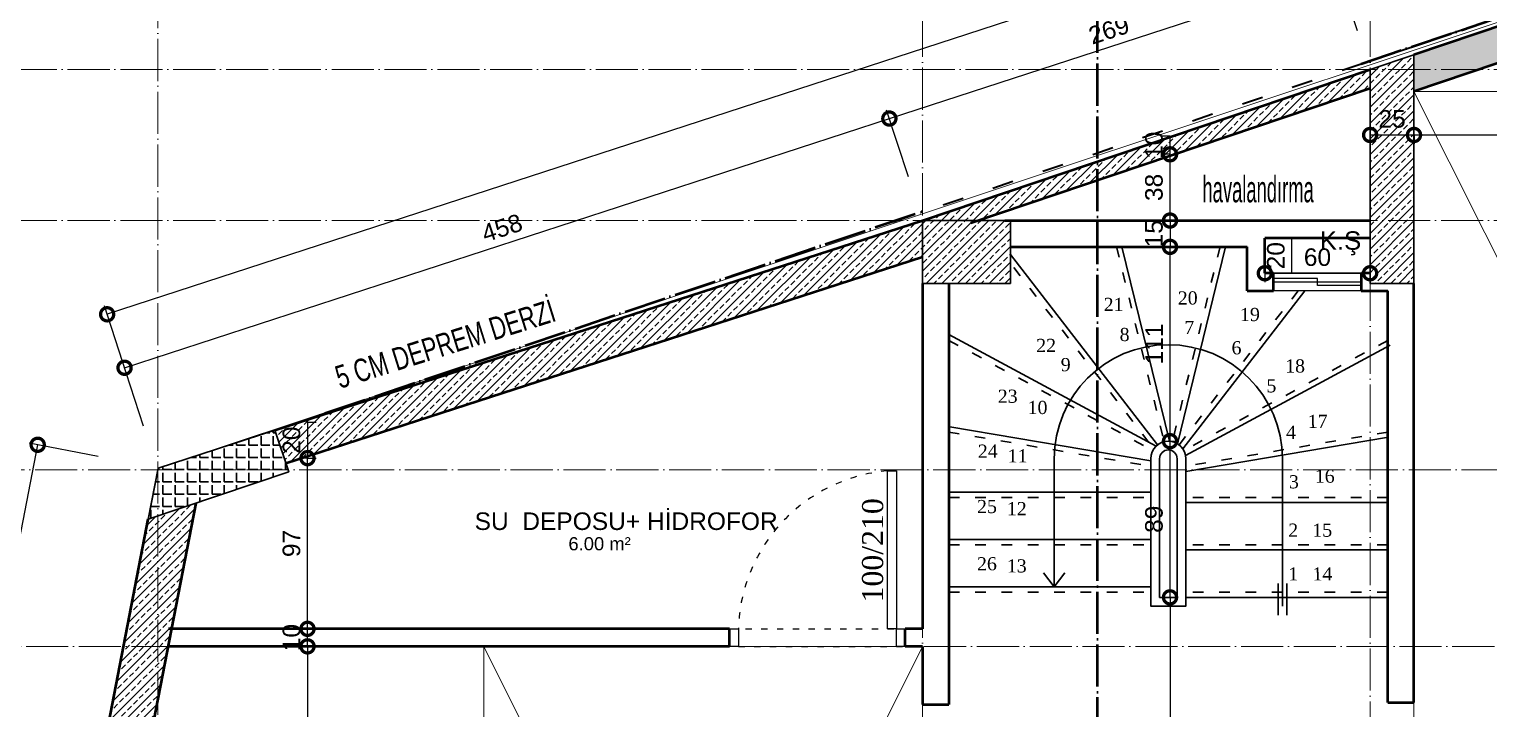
# Model space of a CAD drawing. Header units: millimetres. Extents: x 7519 to 33116, y -1769 to 3101.
# Drawn here: x 14225 to 15057, y 2253 to 2640 of the extents above; entities that cross this region are included whole.
import ezdxf
from ezdxf.enums import TextEntityAlignment as Align

# ---------------------------------------------------------------- set-up
doc = ezdxf.new("R2010")
doc.units = ezdxf.units.MM
doc.linetypes.add('ACAD_ISO03W100', pattern=[30, 12, -18])
doc.linetypes.add('ACAD_ISO04W100', pattern=[30, 24, -3, 0, -3])
for name, color, linetype, lineweight in [('duvar', 145, 'Continuous', 53), ('iç ölçü x', 20, 'Continuous', 9), ('KAPI', 42, 'Continuous', 25), ('kesit', 50, 'Continuous', 50), ('kolon', 1, 'Continuous', 30), ('KÜTÜPHANE', 34, 'Continuous', 30), ('t tarama', 250, 'Continuous', 18), ('tarama', 157, 'Continuous', 15), ('çizgi', 234, 'Continuous', 9)]:
    doc.layers.add(name, color=color, linetype=linetype, lineweight=lineweight)
for name, color, linetype in [('kapı pen', 4, 'Continuous'), ('PENC3', 24, 'Continuous'), ('yazı', 253, 'Continuous')]:
    doc.layers.add(name, color=color, linetype=linetype)
doc.styles.add('ARIAL', font='arial.ttf', dxfattribs={"height": 10})
doc.styles.add('emre', font='times.ttf')
doc.styles.get("Standard").update_dxf_attribs({"font": 'arial.ttf'})
doc.styles.add('TÜRKÇE', font='times.ttf')
doc.dimstyles.new('KESİT', dxfattribs={"dimscale": 0, "dimtxt": 10, "dimasz": 15, "dimexe": 5, "dimexo": 5, "dimgap": 4, "dimtad": 1, "dimdec": 0, "dimdsep": 46, "dimtxsty": 'ARIAL', "dimblk": 'DOTSMALL', "dimcen": -2, "dimclrd": 256, "dimclre": 8, "dimclrt": 4, "dimadec": 0, "dimazin": 0, "dimtfac": 0.533333, "dimtdec": 0, "dimtix": 1, "dimtmove": 2, "dimatfit": 3, "dimldrblk": 'DOTSMALL', "dimfxl": 35, "dimfxlon": 1, "dimtolj": 1, "dimarcsym": 0})
pattern_1 = [(45, (-20204.8364, 0), (-4.4901281, 4.4901281), []), (45, (-20200.346, 0), (-4.4901281, 4.4901281), [3.175, -1.5875])]

# ---------------------------------------------------------------- blocks, each defined once
blk = doc.blocks.new('*D174')
at = {"layer": 'Defpoints', "color": 0, "transparency": 16777216}
for p in [(14378.92, 2415.91), (14379.8, 2395.43), (14383.42, 2395.43)]:
    blk.add_point(p, dxfattribs=at)
at = {"layer": 'iç ölçü x', "color": 8, "lineweight": -2, "transparency": 16777216}
for p, q in [((14383.42, 2415.91), (14388.42, 2415.91)), ((14383.42, 2395.43), (14388.42, 2395.43))]:
    blk.add_line(p, q, dxfattribs=at)
at = {"layer": 'iç ölçü x', "lineweight": -2, "transparency": 16777216}
blk.add_line((14383.42, 2415.91), (14383.42, 2395.43), dxfattribs=at)
at = {"layer": 'iç ölçü x', "color": 4, "transparency": 16777216, "insert": (14374.32, 2405.67), "char_height": 10, "attachment_point": 5, "rotation": 90, "style": 'ARIAL'}
blk.add_mtext('\\A1;20', dxfattribs=at)
blk = doc.blocks.new('_DotSmall')
at = {"color": 0, "linetype": 'ByBlock', "const_width": 0.5}
blk.add_lwpolyline([(-0.0625, 0, 1), (0.0625, 0, 1)], format="xyb", close=True, dxfattribs=at)
blk = doc.blocks.new('*D175')
at = {"layer": 'Defpoints', "color": 0, "transparency": 16777216}
for p in [(14380.24, 2288.15), (14383.42, 1413.7), (14383.77, 1413.7)]:
    blk.add_point(p, dxfattribs=at)
at = {"layer": 'iç ölçü x', "color": 8, "lineweight": -2, "transparency": 16777216}
for p, q in [((14383.42, 2288.15), (14388.42, 2288.15)), ((14383.42, 1413.7), (14378.42, 1413.7))]:
    blk.add_line(p, q, dxfattribs=at)
at = {"layer": 'iç ölçü x', "lineweight": -2, "transparency": 16777216}
blk.add_line((14383.42, 2288.15), (14383.42, 1413.7), dxfattribs=at)
at = {"layer": 'iç ölçü x', "lineweight": -2, "transparency": 16777216, "xscale": 15, "yscale": 15, "zscale": 15}
for p, rotation in [((14383.42, 2288.15), 90), ((14383.42, 1413.7), 270)]:
    blk.add_blockref('_DotSmall', p, dxfattribs=dict(at, rotation=rotation))
at = {"layer": 'iç ölçü x', "color": 4, "transparency": 16777216, "insert": (14374.32, 1850.92), "char_height": 10, "attachment_point": 5, "rotation": 90, "style": 'ARIAL'}
blk.add_mtext('\\A1;874', dxfattribs=at)
blk = doc.blocks.new('*D179')
at = {"layer": 'Defpoints', "color": 0, "transparency": 16777216}
for p in [(14877.72, 2530.83), (14874.88, 2515.85), (14877.72, 2515.85)]:
    blk.add_point(p, dxfattribs=at)
at = {"layer": 'iç ölçü x', "color": 8, "lineweight": -2, "transparency": 16777216}
for p, q in [((14874.88, 2530.83), (14869.88, 2530.83)), ((14874.88, 2515.85), (14869.88, 2515.85))]:
    blk.add_line(p, q, dxfattribs=at)
at = {"layer": 'iç ölçü x', "lineweight": -2, "transparency": 16777216}
blk.add_line((14874.88, 2530.83), (14874.88, 2515.85), dxfattribs=at)
at = {"layer": 'iç ölçü x', "color": 4, "transparency": 16777216, "insert": (14865.77, 2523.34), "char_height": 10, "attachment_point": 5, "rotation": 90, "style": 'ARIAL'}
blk.add_mtext('\\A1;15', dxfattribs=at)
blk = doc.blocks.new('*D180')
at = {"layer": 'Defpoints', "color": 0, "transparency": 16777216}
for p in [(14876.17, 2316.08), (14874.88, 2145.08), (14874.88, 2145.08)]:
    blk.add_point(p, dxfattribs=at)
at = {"layer": 'iç ölçü x', "color": 8, "lineweight": -2, "transparency": 16777216}
for p, q in [((14874.88, 2316.08), (14869.88, 2316.08)), ((14874.88, 2145.08), (14869.88, 2145.08))]:
    blk.add_line(p, q, dxfattribs=at)
at = {"layer": 'iç ölçü x', "lineweight": -2, "transparency": 16777216}
blk.add_line((14874.88, 2316.08), (14874.88, 2145.08), dxfattribs=at)
at = {"layer": 'iç ölçü x', "lineweight": -2, "transparency": 16777216, "xscale": 15, "yscale": 15, "zscale": 15}
for p, rotation in [((14874.88, 2316.08), 90), ((14874.88, 2145.08), 270)]:
    blk.add_blockref('_DotSmall', p, dxfattribs=dict(at, rotation=rotation))
at = {"layer": 'iç ölçü x', "color": 4, "transparency": 16777216, "insert": (14865.86, 2230.58), "char_height": 10, "attachment_point": 5, "rotation": 90, "style": 'ARIAL'}
blk.add_mtext('\\A1;171', dxfattribs=at)
blk = doc.blocks.new('*D188')
at = {"layer": 'Defpoints', "color": 0, "transparency": 16777216}
for p in [(14988.89, 2582.65), (15013.9, 2582.65), (15013.9, 2579.62)]:
    blk.add_point(p, dxfattribs=at)
at = {"layer": 'iç ölçü x', "color": 8, "lineweight": -2, "transparency": 16777216}
for p, q in [((14988.89, 2579.62), (14988.89, 2574.62)), ((15013.9, 2579.62), (15013.9, 2574.62))]:
    blk.add_line(p, q, dxfattribs=at)
at = {"layer": 'iç ölçü x', "lineweight": -2, "transparency": 16777216}
blk.add_line((14988.89, 2579.62), (15013.9, 2579.62), dxfattribs=at)
at = {"layer": 'iç ölçü x', "lineweight": -2, "transparency": 16777216, "xscale": 15, "yscale": 15, "zscale": 15, "rotation": 180}
blk.add_blockref('_DotSmall', (14988.89, 2579.62), dxfattribs=at)
at = {"layer": 'iç ölçü x', "lineweight": -2, "transparency": 16777216, "xscale": 15, "yscale": 15, "zscale": 15}
blk.add_blockref('_DotSmall', (15013.9, 2579.62), dxfattribs=at)
at = {"layer": 'iç ölçü x', "color": 4, "transparency": 16777216, "insert": (15001.39, 2588.73), "char_height": 10, "attachment_point": 5, "style": 'ARIAL'}
blk.add_mtext('\\A1;25', dxfattribs=at)
blk = doc.blocks.new('*D189')
at = {"layer": 'Defpoints', "color": 0, "transparency": 16777216}
for p in [(15013.9, 2582.65), (15609.18, 2579.62), (15609.18, 2579.62)]:
    blk.add_point(p, dxfattribs=at)
at = {"layer": 'iç ölçü x', "color": 8, "lineweight": -2, "transparency": 16777216}
for p, q in [((15013.9, 2579.62), (15013.9, 2574.62)), ((15609.18, 2579.62), (15609.18, 2584.62))]:
    blk.add_line(p, q, dxfattribs=at)
at = {"layer": 'iç ölçü x', "lineweight": -2, "transparency": 16777216}
blk.add_line((15013.9, 2579.62), (15609.18, 2579.62), dxfattribs=at)
at = {"layer": 'iç ölçü x', "lineweight": -2, "transparency": 16777216, "xscale": 15, "yscale": 15, "zscale": 15, "rotation": 180}
blk.add_blockref('_DotSmall', (15013.9, 2579.62), dxfattribs=at)
at = {"layer": 'iç ölçü x', "lineweight": -2, "transparency": 16777216, "xscale": 15, "yscale": 15, "zscale": 15}
blk.add_blockref('_DotSmall', (15609.18, 2579.62), dxfattribs=at)
at = {"layer": 'iç ölçü x', "color": 4, "transparency": 16777216, "insert": (15311.54, 2588.73), "char_height": 10, "attachment_point": 5, "style": 'ARIAL'}
blk.add_mtext('\\A1;595', dxfattribs=at)
blk = doc.blocks.new('*D203')
at = {"layer": 'Defpoints', "color": 0, "transparency": 16777216}
for p in [(14714.96, 2588.96), (14733.9, 2530.85), (14298.12, 2388.84)]:
    blk.add_point(p, dxfattribs=at)
at = {"layer": 'iç ölçü x', "lineweight": -2, "transparency": 16777216}
blk.add_line((14279.18, 2446.94), (14714.96, 2588.96), dxfattribs=at)
at = {"layer": 'iç ölçü x', "color": 8, "lineweight": -2, "transparency": 16777216}
for p, q in [((14725.81, 2555.68), (14713.41, 2593.71)), ((14290.03, 2413.66), (14277.63, 2451.7))]:
    blk.add_line(p, q, dxfattribs=at)
at = {"layer": 'iç ölçü x', "lineweight": -2, "transparency": 16777216, "xscale": 15, "yscale": 15, "zscale": 15}
for p, rotation in [((14714.96, 2588.96), 18.04984729749371), ((14279.18, 2446.94), 198.0498472974937)]:
    blk.add_blockref('_DotSmall', p, dxfattribs=dict(at, rotation=rotation))
at = {"layer": 'iç ölçü x', "color": 4, "transparency": 16777216, "insert": (14494.25, 2526.61), "char_height": 10, "attachment_point": 5, "rotation": 18.04985, "style": 'ARIAL'}
blk.add_mtext('\\A1;458', dxfattribs=at)
blk = doc.blocks.new('*D204')
at = {"layer": 'Defpoints', "color": 0, "transparency": 16777216}
for p in [(14970.82, 2672.34), (14988.9, 2616.88), (14733.9, 2530.85)]:
    blk.add_point(p, dxfattribs=at)
at = {"layer": 'iç ölçü x', "lineweight": -2, "transparency": 16777216}
blk.add_line((14714.96, 2588.96), (14970.82, 2672.34), dxfattribs=at)
at = {"layer": 'iç ölçü x', "color": 8, "lineweight": -2, "transparency": 16777216}
for p, q in [((14981.67, 2639.06), (14969.27, 2677.09)), ((14725.81, 2555.68), (14713.41, 2593.71))]:
    blk.add_line(p, q, dxfattribs=at)
at = {"layer": 'iç ölçü x', "lineweight": -2, "transparency": 16777216, "xscale": 15, "yscale": 15, "zscale": 15}
for p, rotation in [((14970.82, 2672.34), 18.04984729749365), ((14714.96, 2588.96), 198.0498472974936)]:
    blk.add_blockref('_DotSmall', p, dxfattribs=dict(at, rotation=rotation))
at = {"layer": 'iç ölçü x', "color": 4, "transparency": 16777216, "insert": (14840.07, 2639.3), "char_height": 10, "attachment_point": 5, "rotation": 18.04985, "style": 'ARIAL'}
blk.add_mtext('\\A1;269', dxfattribs=at)
blk = doc.blocks.new('*D205')
at = {"layer": 'Defpoints', "color": 0, "transparency": 16777216}
for p in [(15613.27, 2881.7), (15629.18, 2832.88), (14988.9, 2616.88)]:
    blk.add_point(p, dxfattribs=at)
at = {"layer": 'iç ölçü x', "color": 8, "lineweight": -2, "transparency": 16777216}
for p, q in [((15624.11, 2848.42), (15611.72, 2886.45)), ((14981.67, 2639.06), (14969.27, 2677.09))]:
    blk.add_line(p, q, dxfattribs=at)
at = {"layer": 'iç ölçü x', "lineweight": -2, "transparency": 16777216}
blk.add_line((14970.82, 2672.34), (15613.27, 2881.7), dxfattribs=at)
at = {"layer": 'iç ölçü x', "lineweight": -2, "transparency": 16777216, "xscale": 15, "yscale": 15, "zscale": 15}
for p, rotation in [((15613.27, 2881.7), 18.04984729749365), ((14970.82, 2672.34), 198.0498472974936)]:
    blk.add_blockref('_DotSmall', p, dxfattribs=dict(at, rotation=rotation))
at = {"layer": 'iç ölçü x', "color": 4, "transparency": 16777216, "insert": (15289.22, 2785.67), "char_height": 10, "attachment_point": 5, "rotation": 18.04985, "style": 'ARIAL'}
blk.add_mtext('\\A1;676', dxfattribs=at)
blk = doc.blocks.new('*D206')
at = {"layer": 'Defpoints', "color": 0, "transparency": 16777216}
for p in [(14229.69, 2403.05), (14298.3, 2389.8), (14023.12, 964.84)]:
    blk.add_point(p, dxfattribs=at)
at = {"layer": 'iç ölçü x', "color": 8, "lineweight": -2, "transparency": 16777216}
for p, q in [((14264.05, 2396.42), (14224.78, 2404)), ((13988.87, 971.45), (13949.59, 979.04))]:
    blk.add_line(p, q, dxfattribs=at)
at = {"layer": 'iç ölçü x', "lineweight": -2, "transparency": 16777216}
blk.add_line((13954.5, 978.09), (14229.69, 2403.05), dxfattribs=at)
at = {"layer": 'iç ölçü x', "lineweight": -2, "transparency": 16777216, "xscale": 15, "yscale": 15, "zscale": 15}
for p, rotation in [((14229.69, 2403.05), 79.06970946098961), ((13954.5, 978.09), 259.0697094609896)]:
    blk.add_blockref('_DotSmall', p, dxfattribs=dict(at, rotation=rotation))
at = {"layer": 'iç ölçü x', "color": 4, "transparency": 16777216, "insert": (14083.16, 1692.3), "char_height": 10, "attachment_point": 5, "rotation": 79.06971, "style": 'ARIAL'}
blk.add_mtext('\\A1;1451', dxfattribs=at)
blk = doc.blocks.new('*D208')
at = {"layer": 'Defpoints', "color": 0, "transparency": 16777216}
for p in [(15617.92, 2867.44), (14269.25, 2477.41), (14283.83, 2432.68)]:
    blk.add_point(p, dxfattribs=at)
at = {"layer": 'iç ölçü x', "lineweight": -2, "transparency": 16777216}
blk.add_line((15603.34, 2912.16), (14269.25, 2477.41), dxfattribs=at)
at = {"layer": 'iç ölçü x', "color": 8, "lineweight": -2, "transparency": 16777216}
for p, q in [((15614.18, 2878.88), (15601.79, 2916.91)), ((14280.1, 2444.13), (14267.7, 2482.16))]:
    blk.add_line(p, q, dxfattribs=at)
at = {"layer": 'iç ölçü x', "lineweight": -2, "transparency": 16777216, "xscale": 15, "yscale": 15, "zscale": 15}
for p, rotation in [((15603.34, 2912.16), 18.0498472974937), ((14269.25, 2477.41), 198.0498472974937)]:
    blk.add_blockref('_DotSmall', p, dxfattribs=dict(at, rotation=rotation))
at = {"layer": 'iç ölçü x', "color": 4, "transparency": 16777216, "insert": (14933.47, 2703.44), "char_height": 10, "attachment_point": 5, "rotation": 18.04985, "style": 'ARIAL'}
blk.add_mtext('\\A1;1403', dxfattribs=at)
blk = doc.blocks.new('*D310')
at = {"layer": 'Defpoints', "color": 0, "transparency": 16777216}
for p in [(14873.9, 2405.08), (14874.88, 2405.08), (14876.17, 2316.08)]:
    blk.add_point(p, dxfattribs=at)
at = {"layer": 'iç ölçü x', "color": 8, "lineweight": -2, "transparency": 16777216}
for p, q in [((14874.88, 2405.08), (14879.88, 2405.08)), ((14874.88, 2316.08), (14869.88, 2316.08))]:
    blk.add_line(p, q, dxfattribs=at)
at = {"layer": 'iç ölçü x', "lineweight": -2, "transparency": 16777216}
blk.add_line((14874.88, 2316.08), (14874.88, 2405.08), dxfattribs=at)
at = {"layer": 'iç ölçü x', "lineweight": -2, "transparency": 16777216, "xscale": 15, "yscale": 15, "zscale": 15}
for p, rotation in [((14874.88, 2405.08), 90), ((14874.88, 2316.08), 270)]:
    blk.add_blockref('_DotSmall', p, dxfattribs=dict(at, rotation=rotation))
at = {"layer": 'iç ölçü x', "color": 4, "transparency": 16777216, "insert": (14865.77, 2360.58), "char_height": 10, "attachment_point": 5, "rotation": 90, "style": 'ARIAL'}
blk.add_mtext('\\A1;89', dxfattribs=at)
blk = doc.blocks.new('*D311')
at = {"layer": 'Defpoints', "color": 0, "transparency": 16777216}
for p in [(14874.88, 2515.85), (14874.88, 2515.85), (14873.9, 2405.08)]:
    blk.add_point(p, dxfattribs=at)
at = {"layer": 'iç ölçü x', "color": 8, "lineweight": -2, "transparency": 16777216}
for p, q in [((14874.88, 2515.85), (14869.88, 2515.85)), ((14874.88, 2405.08), (14879.88, 2405.08))]:
    blk.add_line(p, q, dxfattribs=at)
at = {"layer": 'iç ölçü x', "lineweight": -2, "transparency": 16777216}
blk.add_line((14874.88, 2405.08), (14874.88, 2515.85), dxfattribs=at)
at = {"layer": 'iç ölçü x', "lineweight": -2, "transparency": 16777216, "xscale": 15, "yscale": 15, "zscale": 15}
for p, rotation in [((14874.88, 2515.85), 90), ((14874.88, 2405.08), 270)]:
    blk.add_blockref('_DotSmall', p, dxfattribs=dict(at, rotation=rotation))
at = {"layer": 'iç ölçü x', "color": 4, "transparency": 16777216, "insert": (14865.86, 2460.47), "char_height": 10, "attachment_point": 5, "rotation": 90, "style": 'ARIAL'}
blk.add_mtext('\\A1;111', dxfattribs=at)
blk = doc.blocks.new('*D598')
at = {"layer": 'Defpoints', "color": 0, "transparency": 16777216}
for p in [(14383.42, 2298.15), (14389.03, 2298.15), (14380.24, 2288.15)]:
    blk.add_point(p, dxfattribs=at)
at = {"layer": 'iç ölçü x', "color": 8, "lineweight": -2, "transparency": 16777216}
for p, q in [((14384.03, 2298.15), (14378.42, 2298.15)), ((14383.42, 2288.15), (14388.42, 2288.15))]:
    blk.add_line(p, q, dxfattribs=at)
at = {"layer": 'iç ölçü x', "lineweight": -2, "transparency": 16777216}
blk.add_line((14383.42, 2288.15), (14383.42, 2298.15), dxfattribs=at)
at = {"layer": 'iç ölçü x', "color": 4, "transparency": 16777216, "insert": (14374.32, 2293.15), "char_height": 10, "attachment_point": 5, "rotation": 90, "style": 'ARIAL'}
blk.add_mtext('\\A1;10', dxfattribs=at)
blk = doc.blocks.new('*D599')
at = {"layer": 'Defpoints', "color": 0, "transparency": 16777216}
for p in [(14383.42, 2395.43), (14385.92, 2395.43), (14389.03, 2298.15)]:
    blk.add_point(p, dxfattribs=at)
at = {"layer": 'iç ölçü x', "color": 8, "lineweight": -2, "transparency": 16777216}
for p, q in [((14383.42, 2395.43), (14378.42, 2395.43)), ((14384.03, 2298.15), (14378.42, 2298.15))]:
    blk.add_line(p, q, dxfattribs=at)
at = {"layer": 'iç ölçü x', "lineweight": -2, "transparency": 16777216}
blk.add_line((14383.42, 2298.15), (14383.42, 2395.43), dxfattribs=at)
at = {"layer": 'iç ölçü x', "lineweight": -2, "transparency": 16777216, "xscale": 15, "yscale": 15, "zscale": 15}
for p, rotation in [((14383.42, 2395.43), 90), ((14383.42, 2298.15), 270)]:
    blk.add_blockref('_DotSmall', p, dxfattribs=dict(at, rotation=rotation))
at = {"layer": 'iç ölçü x', "color": 4, "transparency": 16777216, "insert": (14374.32, 2346.79), "char_height": 10, "attachment_point": 5, "rotation": 90, "style": 'ARIAL'}
blk.add_mtext('\\A1;97', dxfattribs=at)
blk = doc.blocks.new('*D607')
at = {"layer": 'Defpoints', "color": 0, "transparency": 16777216}
for p in [(14874.88, 2568.59), (14877.03, 2568.59), (14877.72, 2530.83)]:
    blk.add_point(p, dxfattribs=at)
at = {"layer": 'iç ölçü x', "color": 8, "lineweight": -2, "transparency": 16777216}
for p, q in [((14874.88, 2568.59), (14869.88, 2568.59)), ((14874.88, 2530.83), (14869.88, 2530.83))]:
    blk.add_line(p, q, dxfattribs=at)
at = {"layer": 'iç ölçü x', "lineweight": -2, "transparency": 16777216}
blk.add_line((14874.88, 2530.83), (14874.88, 2568.59), dxfattribs=at)
at = {"layer": 'iç ölçü x', "lineweight": -2, "transparency": 16777216, "xscale": 15, "yscale": 15, "zscale": 15}
for p, rotation in [((14874.88, 2568.59), 90), ((14874.88, 2530.83), 270)]:
    blk.add_blockref('_DotSmall', p, dxfattribs=dict(at, rotation=rotation))
at = {"layer": 'iç ölçü x', "color": 4, "transparency": 16777216, "insert": (14865.77, 2549.71), "char_height": 10, "attachment_point": 5, "rotation": 90, "style": 'ARIAL'}
blk.add_mtext('\\A1;38', dxfattribs=at)
blk = doc.blocks.new('*D608')
at = {"layer": 'Defpoints', "color": 0, "transparency": 16777216}
for p in [(14874.88, 2578.89), (14876.28, 2578.89), (14877.03, 2568.59)]:
    blk.add_point(p, dxfattribs=at)
at = {"layer": 'iç ölçü x', "color": 8, "lineweight": -2, "transparency": 16777216}
for p, q in [((14874.88, 2578.89), (14869.88, 2578.89)), ((14874.88, 2568.59), (14869.88, 2568.59))]:
    blk.add_line(p, q, dxfattribs=at)
at = {"layer": 'iç ölçü x', "lineweight": -2, "transparency": 16777216}
blk.add_line((14874.88, 2568.59), (14874.88, 2578.89), dxfattribs=at)
at = {"layer": 'iç ölçü x', "color": 4, "transparency": 16777216, "insert": (14865.77, 2573.74), "char_height": 10, "attachment_point": 5, "rotation": 90, "style": 'ARIAL'}
blk.add_mtext('\\A1;10', dxfattribs=at)
blk = doc.blocks.new('A$C035B695E')
at = {"layer": 'tarama'}
for p, q in [((0, 0), (250, -500)), ((0, -500), (250, 0))]:
    blk.add_line(p, q, dxfattribs=at)
blk.add_lwpolyline([(0, -500), (250, -500), (250, 0), (0, 0)], close=True, dxfattribs=at)
blk = doc.blocks.new('A$C65B81EC1')
at = {"layer": 'duvar'}
for p, q in [((-25.01, -9.97), (-25.01, 0.03)), ((25, -10), (25, 0))]:
    blk.add_line(p, q, dxfattribs=at)
at = {"layer": 'KAPI'}
for points in [[(25, 0), (-25, 0)], [(0, -3), (-25, -3)], [(25, -5), (-25, -5)], [(0, -7), (0, -3)], [(25, -7), (0, -7)], [(25, -10), (-25, -10)]]:
    blk.add_lwpolyline(points, dxfattribs=at)
blk = doc.blocks.new('*D680')
at = {"layer": 'Defpoints', "color": 0, "transparency": 16777216}
for p in [(14928.9, 2520.81), (14944.3, 2520.81), (14928.9, 2500.81)]:
    blk.add_point(p, dxfattribs=at)
at = {"layer": 'iç ölçü x', "color": 8, "lineweight": -2, "transparency": 16777216}
for p, q in [((14933.9, 2520.81), (14949.3, 2520.81)), ((14933.9, 2500.81), (14949.3, 2500.81))]:
    blk.add_line(p, q, dxfattribs=at)
at = {"layer": 'iç ölçü x', "lineweight": -2, "transparency": 16777216}
blk.add_line((14944.3, 2500.81), (14944.3, 2520.81), dxfattribs=at)
at = {"layer": 'iç ölçü x', "color": 4, "transparency": 16777216, "insert": (14935.19, 2510.81), "char_height": 10, "attachment_point": 5, "rotation": 90, "style": 'ARIAL'}
blk.add_mtext('\\A1;20', dxfattribs=at)
blk = doc.blocks.new('*D681')
at = {"layer": 'Defpoints', "color": 0, "transparency": 16777216}
for p in [(14928.9, 2510.81), (14988.87, 2510.81), (14988.87, 2500.81)]:
    blk.add_point(p, dxfattribs=at)
at = {"layer": 'iç ölçü x', "color": 8, "lineweight": -2, "transparency": 16777216}
for p, q in [((14928.9, 2505.81), (14928.9, 2495.81)), ((14988.87, 2505.81), (14988.87, 2495.81))]:
    blk.add_line(p, q, dxfattribs=at)
at = {"layer": 'iç ölçü x', "lineweight": -2, "transparency": 16777216}
blk.add_line((14928.9, 2500.81), (14988.87, 2500.81), dxfattribs=at)
at = {"layer": 'iç ölçü x', "lineweight": -2, "transparency": 16777216, "xscale": 15, "yscale": 15, "zscale": 15, "rotation": 180}
blk.add_blockref('_DotSmall', (14928.9, 2500.81), dxfattribs=at)
at = {"layer": 'iç ölçü x', "lineweight": -2, "transparency": 16777216, "xscale": 15, "yscale": 15, "zscale": 15}
blk.add_blockref('_DotSmall', (14988.87, 2500.81), dxfattribs=at)
at = {"layer": 'iç ölçü x', "color": 4, "transparency": 16777216, "insert": (14958.89, 2509.91), "char_height": 10, "attachment_point": 5, "style": 'ARIAL'}
blk.add_mtext('\\A1;60', dxfattribs=at)

msp = doc.modelspace()

# ---------------------------------------------------------------- hatches: boundary and pattern name
at = {"layer": 'kolon'}
h = msp.add_hatch(dxfattribs=at)
h.set_pattern_fill('ANGLE', color=256)
h.set_pattern_definition([(0, (-20204.8364, 0), (0, 6.985), [5.08, -1.905]), (90, (-20204.8364, 0), (-6.985, 4e-16), [5.08, -1.905])])
h.paths.add_polyline_path([(14372.772, 2387.641), (14372.368, 2388.84), (14298.116, 2388.84), (14298.116, 2362.455)])
h.paths.add_polyline_path([(14298.116, 2388.84), (14292.665, 2360.617), (14298.116, 2362.455)])
h.paths.add_polyline_path([(14364.781, 2411.33), (14298.302, 2389.803), (14298.116, 2388.84), (14372.368, 2388.84)])
at = {"layer": 't tarama'}
h = msp.add_hatch(dxfattribs=at)
h.set_pattern_fill('ANSI33', color=256)
h.paths.add_polyline_path([(15579.176, 2816.012), (15013.897, 2625.313), (15013.897, 2604.482), (15579.176, 2795.182)])
h = msp.add_hatch(dxfattribs=at)
h.set_pattern_fill('ANSI33', color=256)
h.set_pattern_definition(pattern_1)
h.paths.add_polyline_path([(15013.897, 2530.853), (14988.881, 2530.853), (14988.874, 2495.03), (14998.897, 2495.028), (15013.897, 2495.028)])
h.paths.add_polyline_path([(15013.897, 2604.482), (15013.897, 2609.482), (15013.897, 2616.878), (14988.896, 2616.878), (14988.881, 2530.853), (15013.897, 2530.853)])
h.paths.add_polyline_path([(15013.897, 2625.313), (14988.896, 2616.878), (15013.897, 2616.878)])
h.paths.add_polyline_path([(14783.897, 2530.853), (14733.897, 2530.853), (14733.897, 2495.03), (14783.897, 2495.03)])
h = msp.add_hatch(dxfattribs=at)
h.set_pattern_fill('ANSI33', color=256)
h.set_pattern_definition(pattern_1)
h.paths.add_polyline_path([(14988.874, 2606.317), (14988.874, 2616.871), (14733.897, 2530.853), (14765.181, 2530.853)])
h = msp.add_hatch(dxfattribs=at)
h.set_pattern_fill('ANSI33', color=256)
h.set_pattern_definition(pattern_1)
h.paths.add_polyline_path([(14733.91, 2510.09), (14733.91, 2530.857), (14364.781, 2411.33), (14371.109, 2392.612)])
h = msp.add_hatch(dxfattribs=at)
h.set_pattern_fill('ANSI33', color=256)
h.paths.add_polyline_path([(14319.902, 2369.805), (14292.665, 2360.617), (14197.861, 1869.703), (14223.323, 1869.703)])
h.paths.add_polyline_path([(14233.125, 2036.396), (14253.664, 2036.396), (14253.664, 2057.003), (14233.125, 2057.003)], flags=16)

# ---------------------------------------------------------------- linework, layer by layer
msp.add_line((14298.116, 2388.84), (14197.861, 1869.703))
at = {"layer": 'duvar'}
for p, q in [((15446.788, 2750.52), (15013.897, 2604.482)), ((14733.897, 2530.853), (14988.896, 2616.878)), ((14761.44, 2529.591), (14988.874, 2606.317)), ((14364.781, 2411.33), (14733.897, 2530.853)), ((14780.662, 2530.853), (14988.881, 2530.853)), ((14928.902, 2500.811), (14928.902, 2520.811)), ((14988.879, 2520.802), (14928.902, 2520.811)), ((14783.897, 2515.853), (14918.902, 2515.853)), ((14918.902, 2490.813), (14918.902, 2515.853)), ((14371.097, 2392.608), (14733.897, 2510.086)), ((14933.885, 2500.81), (14928.902, 2500.811)), ((14988.879, 2500.802), (14983.89, 2500.802)), ((14733.897, 2495.03), (14733.897, 2298.145)), ((14748.897, 2495.03), (14748.897, 2255.083)), ((14918.902, 2490.813), (14933.885, 2490.813)), ((14983.888, 2490.806), (14998.897, 2490.8)), ((14998.897, 2256.246), (14998.897, 2490.8)), ((14998.902, 2490.8), (14998.897, 2490.8)), ((15013.897, 2256.246), (15013.897, 2495.028)), ((14223.323, 1869.703), (14319.902, 2369.805)), ((14197.861, 1869.703), (14292.665, 2360.617)), ((14623.897, 2298.145), (14304.132, 2298.145)), ((14623.902, 2288.113), (14623.897, 2298.145)), ((14733.897, 2298.145), (14723.897, 2298.145)), ((14723.902, 2288.145), (14723.897, 2298.145)), ((14623.902, 2288.145), (14304.132, 2288.145)), ((14733.897, 2288.145), (14723.902, 2288.145)), ((14733.897, 2288.145), (14733.897, 2255.078)), ((14733.865, 2255.078), (14748.897, 2255.083)), ((14998.897, 2256.246), (15013.897, 2256.246))]:
    msp.add_line(p, q, dxfattribs=at)
msp.add_lwpolyline([(15579.176, 2816.012), (15013.897, 2625.313)], dxfattribs=at)
at = {"layer": 'iç ölçü x', "linetype": 'ACAD_ISO04W100', "lineweight": 50}
for p, q in [((14983.874, 2620.191), (15629.176, 2837.88)), ((14983.874, 2620.191), (14983.874, 2620.18)), ((14364.781, 2411.33), (14733.109, 2535.853)), ((14733.911, 2535.853), (14733.109, 2535.853))]:
    msp.add_line(p, q, dxfattribs=at)
at = {"layer": 'iç ölçü x'}
msp.add_lwpolyline([(14298.302, 2389.803), (15629.176, 2832.88), (15629.176, 2288.145), (15529.668, 2288.145), (15529.668, 1771.426), (15464.991, 1434.154), (14023.116, 964.84)], close=True, dxfattribs=at)
at = {"layer": 'kapı pen', "linetype": 'ACAD_ISO03W100', "lineweight": 40}
msp.add_line((14461.303, 2443.887), (16014.439, 2967.846), dxfattribs=at)
at = {"layer": 'kesit', "linetype": 'ACAD_ISO04W100'}
msp.add_line((14833.647, 1151.51), (14833.647, 2709.133), dxfattribs=at)
at = {"layer": 'kolon'}
msp.add_line((14364.781, 2411.33), (14372.772, 2387.641), dxfattribs=at)
for points in [[(14998.897, 2495.028), (15013.897, 2495.028), (15013.897, 2609.482), (15013.897, 2625.313), (15013.897, 2625.313), (14988.896, 2616.878), (14988.874, 2495.03)], [(14783.897, 2495.03), (14733.897, 2495.03), (14733.897, 2530.853), (14783.897, 2530.853)]]:
    msp.add_lwpolyline(points, close=True, dxfattribs=at)
msp.add_lwpolyline([(14364.781, 2411.33), (14372.772, 2387.641), (14292.665, 2360.617), (14298.302, 2389.803), (14364.781, 2411.33)], dxfattribs=at)
at = {"layer": 'KÜTÜPHANE', "linetype": 'ACAD_ISO03W100', "ltscale": 0.5}
for p, q in [((14844.424, 2515.853), (14871.526, 2404.798)), ((14903.371, 2515.853), (14876.268, 2404.798)), ((14862.885, 2404.43), (14783.897, 2506.668)), ((14880.011, 2402.996), (14947.855, 2490.811)), ((14748.897, 2462.491), (14865.096, 2399.829)), ((14998.897, 2462.491), (14882.699, 2399.829)), ((14748.897, 2410.298), (14863.897, 2390.781)), ((14998.897, 2410.298), (14883.897, 2390.781)), ((14748.897, 2373.083), (14863.897, 2373.083)), ((14998.897, 2373.083), (14883.897, 2373.083)), ((14748.897, 2346.083), (14863.897, 2346.083)), ((14998.897, 2346.083), (14883.897, 2346.083)), ((14748.897, 2319.083), (14863.897, 2319.083)), ((14998.897, 2319.083), (14883.897, 2319.083))]:
    msp.add_line(p, q, dxfattribs=at)
at = {"layer": 'KÜTÜPHANE'}
for p, q in [((14847.512, 2515.853), (14874.55, 2405.061)), ((14906.459, 2515.853), (14879.074, 2403.639)), ((14867.784, 2402.996), (14783.897, 2511.575)), ((14882.104, 2400.798), (14951.646, 2490.81)), ((14748.897, 2465.9), (14866.925, 2402.251)), ((15000.321, 2459.851), (14883.718, 2396.97)), ((14749.399, 2413.255), (14863.897, 2393.824)), ((14999.399, 2407.34), (14883.897, 2387.738)), ((14808.897, 2395.083), (14808.897, 2322.083)), ((14868.897, 2395.083), (14868.897, 2316.083)), ((14878.897, 2395.083), (14878.897, 2316.083)), ((14938.897, 2395.083), (14938.897, 2311.102)), ((14748.897, 2376.083), (14863.897, 2376.083)), ((14998.897, 2370.083), (14883.897, 2370.083)), ((14748.897, 2349.083), (14863.897, 2349.083)), ((14998.897, 2343.083), (14883.897, 2343.083)), ((14802.86, 2330.003), (14808.897, 2322.083)), ((14814.934, 2330.003), (14808.897, 2322.083)), ((14748.897, 2322.083), (14863.897, 2322.083)), ((14936.406, 2323.915), (14936.406, 2305.907)), ((14941.389, 2323.915), (14941.389, 2305.907)), ((14878.897, 2316.083), (14868.897, 2316.083)), ((14998.897, 2316.083), (14883.897, 2316.083))]:
    msp.add_line(p, q, dxfattribs=at)
msp.add_lwpolyline([(14883.897, 2395.083, 1), (14863.897, 2395.083), (14863.897, 2311.083), (14883.897, 2311.083)], format="xyb", close=True, dxfattribs=at)
for radius in [65, 5]:
    msp.add_arc((14873.897, 2395.083), radius, 0, 180, dxfattribs=at)
at = {"layer": 'PENC3', "linetype": 'ACAD_ISO03W100', "ltscale": 0.3}
for p, q in [((14623.942, 2298.145), (14723.942, 2298.145)), ((14628.942, 2288.145), (14723.947, 2288.145))]:
    msp.add_line(p, q, dxfattribs=at)
at = {"layer": 'PENC3', "linetype": 'ByBlock', "ltscale": 2500}
for points in [[(14718.942, 2298.145), (14713.942, 2298.145), (14713.942, 2388.145), (14718.942, 2388.145)], [(14628.942, 2288.145), (14623.942, 2288.145), (14623.942, 2298.145), (14628.942, 2298.145)], [(14723.947, 2288.145), (14718.942, 2288.145), (14718.942, 2298.145), (14723.942, 2298.145)]]:
    msp.add_lwpolyline(points, close=True, dxfattribs=at)
at = {"layer": 'PENC3', "linetype": 'ACAD_ISO03W100', "ltscale": 0.3}
msp.add_arc((14721.855, 2295.533), 92.949, 94.883467, 178.389688, dxfattribs=at)
at = {"layer": 'çizgi', "linetype": 'ACAD_ISO04W100'}
for p, q in [((14298.116, 2995.544), (14298.116, 758.25)), ((14733.897, 757.909), (14733.897, 2996.788)), ((14988.874, 757.909), (14988.874, 2996.788)), ((13825.31, 2616.878), (15908.097, 2616.878)), ((13825.304, 2530.853), (15908.091, 2530.853)), ((15907.765, 2388.84), (13832.074, 2388.84)), ((13831.73, 2288.145), (15906.526, 2288.145))]:
    msp.add_line(p, q, dxfattribs=at)

# ---------------------------------------------------------------- block references
at = {"layer": 'iç ölçü x'}
msp.add_blockref('A$C65B81EC1', (14958.89, 2500.806), dxfattribs=at)
at = {"layer": 'tarama', "xscale": 0.99, "yscale": 0.99, "zscale": 0.99}
msp.add_blockref('A$C035B695E', (15013.897, 2604.482), dxfattribs=at)
at = {"layer": 'tarama'}
msp.add_blockref('A$C035B695E', (14483.897, 2288.145), dxfattribs=at)

# ---------------------------------------------------------------- texts
at = {"width": 0.5}
msp.add_text('havalandırma ', height=15, dxfattribs=at).set_placement((14893.334, 2541.215))
for s, height, p in [('K.Ş', 10.5, (14960.206, 2514.205)), ('SU  DEPOSU+ HİDROFOR', 10, (14478.651, 2354.491)), ('6.00 m²', 7.5, (14532.09, 2342.894))]:
    msp.add_text(s, height=height).set_placement(p)
at = {"layer": 'iç ölçü x', "linetype": 'ACAD_ISO04W100', "lineweight": 50, "width": 0.7}
msp.add_text('5 CM DEPREM DERZİ', height=13, rotation=17.421294, dxfattribs=at).set_placement((14401.879, 2434.904))
at = {"layer": 'KÜTÜPHANE', "style": 'emre'}
for s, p in [('21', (14842.728, 2483.05)), ('20', (14884.972, 2486.729)), ('19', (14920.429, 2477.293)), ('7', (14885.877, 2469.88)), ('22', (14804.294, 2459.672)), ('8', (14848.99, 2465.887)), ('6', (14912.767, 2458.332)), ('9', (14815.444, 2448.741)), ('18', (14946.134, 2447.971)), ('5', (14932.634, 2436.667)), ('23', (14782.396, 2430.724)), ('10', (14799.392, 2424.288)), ('17', (14959.011, 2416.437)), ('4', (14943.815, 2410.154)), ('24', (14771.037, 2399.424)), ('11', (14788.032, 2396.721)), ('16', (14963.034, 2385.184)), ('3', (14945.45, 2381.968)), ('25', (14770.56, 2367.852)), ('12', (14787.556, 2366.641)), ('2', (14945.065, 2354.38)), ('15', (14961.613, 2354.38)), ('26', (14770.56, 2335.232)), ('13', (14787.556, 2334.022)), ('1', (14945.135, 2329.463)), ('14', (14961.683, 2329.463))]:
    msp.add_text(s, height=7.5, rotation=0.245313, dxfattribs=at).set_placement(p, align=Align.MIDDLE_CENTER)
at = {"layer": 'yazı', "linetype": 'ByBlock', "ltscale": 2500, "style": 'TÜRKÇE'}
msp.add_text('100/210', height=12, rotation=89.943298, dxfattribs=at).set_placement((14711.38, 2313.17))

# ---------------------------------------------------------------- dimensions: what is measured, and where the dimension line sits
at = {"layer": 'iç ölçü x'}
for p1, p2, distance, picture, middle in [((15617.915, 2867.435), (14283.829, 2432.681), -47.04, '*D208', (14933.475, 2703.443)), ((14298.116, 2388.84), (14733.897, 2530.853), 61.11, '*D203', (14494.251, 2526.607)), ((14023.116, 964.84), (14298.302, 2389.803), 69.88, '*D206', (14083.156, 1692.298))]:
    dim = msp.add_aligned_dim(p1=p1, p2=p2, distance=distance, dimstyle='KESİT', override={"dimscale": 1}, dxfattribs=at)
    dim.commit()
    dim.dimension.update_dxf_attribs({"geometry": picture, "text_midpoint": middle})
for base, p1, p2, angle, picture, middle in [((15613.267, 2881.697), (14988.896, 2616.878), (15629.176, 2832.88), 198.049847, '*D205', (15289.224, 2785.674)), ((14970.823, 2672.336), (14733.897, 2530.853), (14988.896, 2616.878), 198.049847, '*D204', (14840.071, 2639.303)), ((14874.878, 2578.887), (14877.028, 2568.585), (14876.282, 2578.887), 90, '*D608', (14865.772, 2573.736)), ((14874.878, 2568.585), (14877.721, 2530.83), (14877.028, 2568.585), 90, '*D607', (14865.768, 2549.707)), ((14874.878, 2515.853), (14877.721, 2530.83), (14877.719, 2515.853), 90, '*D179', (14865.772, 2523.341)), ((14874.878, 2515.853), (14873.897, 2405.083), (14874.878, 2515.853), 90, '*D311', (14865.857, 2460.468)), ((14944.3, 2520.811), (14928.902, 2500.811), (14928.902, 2520.811), 90, '*D680', (14935.194, 2510.811)), ((14874.878, 2405.083), (14876.171, 2316.083), (14873.897, 2405.083), 90, '*D310', (14865.772, 2360.583)), ((14383.422, 2395.427), (14389.032, 2298.145), (14385.922, 2395.427), 90, '*D599', (14374.317, 2346.786)), ((14874.878, 2145.078), (14876.171, 2316.083), (14874.878, 2145.078), 90, '*D180', (14865.857, 2230.58)), ((14383.422, 2298.145), (14380.237, 2288.145), (14389.032, 2298.145), 90, '*D598', (14374.317, 2293.145)), ((14383.422, 1413.703), (14380.237, 2288.145), (14383.768, 1413.703), 90, '*D175', (14374.317, 1850.924))]:
    dim = msp.add_linear_dim(base=base, p1=p1, p2=p2, angle=angle, dimstyle='KESİT', override={"dimscale": 1}, dxfattribs=at)
    dim.commit()
    dim.dimension.update_dxf_attribs({"geometry": picture, "text_midpoint": middle})
dim = msp.add_linear_dim(base=(15013.897, 2579.62), p1=(14988.89, 2582.653), p2=(15013.897, 2582.653), text='25', dimstyle='KESİT', override={"dimscale": 1}, dxfattribs=at)
dim.commit()
dim.dimension.update_dxf_attribs({"geometry": '*D188', "text_midpoint": (15001.393, 2588.726)})
for base, p1, p2, picture, middle in [((15609.176, 2579.62), (15013.897, 2582.653), (15609.176, 2579.62), '*D189', (15311.537, 2588.726)), ((14988.874, 2500.806), (14928.902, 2510.811), (14988.874, 2510.811), '*D681', (14958.888, 2509.912))]:
    dim = msp.add_linear_dim(base=base, p1=p1, p2=p2, dimstyle='KESİT', override={"dimscale": 1}, dxfattribs=at)
    dim.commit()
    dim.dimension.update_dxf_attribs({"geometry": picture, "text_midpoint": middle})
dim = msp.add_linear_dim(base=(14383.422, 2395.427), p1=(14378.918, 2415.907), p2=(14379.804, 2395.427), angle=90, text='20', dimstyle='KESİT', override={"dimscale": 1}, dxfattribs=at)
dim.commit()
dim.dimension.update_dxf_attribs({"geometry": '*D174', "text_midpoint": (14374.317, 2405.667)})

doc.saveas('drawing.dxf')
